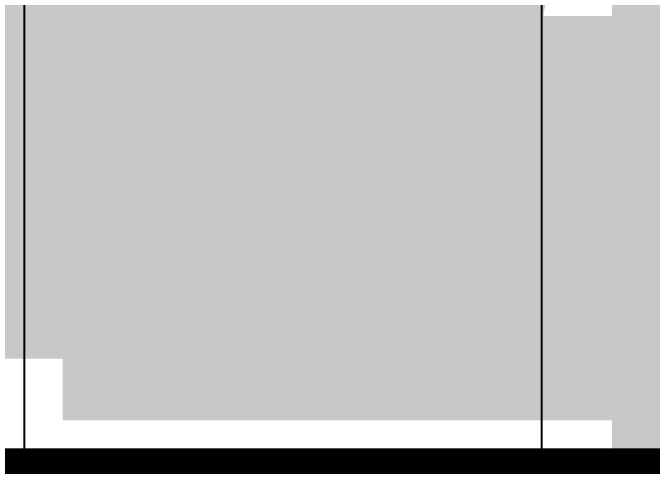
# Model space of a CAD drawing. Header units: millimetres. Extents: x -6 to 37.5, y -2.1 to 28.8.
# Drawn here: x 6.134 to 7.406, y -0.442 to 0.459 of the extents above; entities that cross this region are included whole.
import ezdxf

# ---------------------------------------------------------------- set-up
doc = ezdxf.new("R2010")
doc.units = ezdxf.units.MM
for name, color, linetype in [('BottomLayer', 5, 'Continuous'), ('BottomPaste', 16, 'Continuous'), ('BottomSolder', 6, 'Continuous'), ('TopLayer', 1, 'Continuous'), ('TopOverlay', 2, 'Continuous'), ('TopSolder', 216, 'Continuous')]:
    doc.layers.add(name, color=color, linetype=linetype)
doc.styles.add('Arial', font='', dxfattribs={"height": 0.2})
doc.styles.get('Arial').set_extended_font_data('Arial')

# ---------------------------------------------------------------- blocks, each defined once
blk = doc.blocks.new('SOIC_8_0_150___3_80___W______B_16')
at = {"layer": 'BottomLayer'}
blk.add_hatch(color=5, dxfattribs=at).paths.add_polyline_path([(-1.6, -1.605), (-1.6, -2.205), (-3.8, -2.205), (-3.8, -1.605)])
at = {"layer": 'BottomPaste'}
blk.add_hatch(color=16, dxfattribs=at).paths.add_polyline_path([(-1.6, -1.605), (-1.6, -2.205), (-3.8, -2.205), (-3.8, -1.605)])
at = {"layer": 'BottomSolder'}
blk.add_hatch(color=6, dxfattribs=at).paths.add_polyline_path([(-1.4984, -1.5034), (-1.4984, -2.3066), (-3.9016, -2.3066), (-3.9016, -1.5034)])
blk = doc.blocks.new('SDR1307A_101K_75')
at = {"layer": 'TopSolder'}
blk.add_hatch(color=216, dxfattribs=at).paths.add_polyline_path([(-7.1016, 7.1016), (-2.1484, 7.1016), (-2.1484, -7.1016), (-7.1016, -7.1016)])

msp = doc.modelspace()

# ---------------------------------------------------------------- hatches: boundary and pattern name
at = {"layer": 'TopLayer'}
msp.add_hatch(color=1, dxfattribs=at).paths.add_polyline_path([(3.556, -0.2286), (7.1374, -0.2286), (7.1374, 4.3942), (3.556, 4.3942)])

# ---------------------------------------------------------------- linework, layer by layer
at = {"layer": 'BottomLayer'}
for p, q in [((6.1568, 0.5286), (6.1568, -0.427)), ((6.1568, -0.427), (8.7124, -0.427))]:
    msp.add_line(p, q, dxfattribs=at)
at = {"layer": 'TopLayer'}
msp.add_line((7.1859, -1.8371), (7.1859, 12.3698), dxfattribs=at)
at = {"layer": 'TopLayer', "const_width": 0.635}
msp.add_lwpolyline([(2.6543, -0.7239), (13.0705, -0.7239)], dxfattribs=at)

# ---------------------------------------------------------------- block references
at = {"rotation": 90}
msp.add_blockref('SDR1307A_101K_75', (14.4272, 5.2578), dxfattribs=at)
msp.add_blockref('SOIC_8_0_150___3_80___W______B_16', (10.1346, 1.9558))

# ---------------------------------------------------------------- texts
at = {"layer": 'TopOverlay', "style": 'Arial'}
msp.add_text('100V', height=0.508, dxfattribs=at).set_placement((6.3035, 0.107))

doc.saveas('drawing.dxf')
